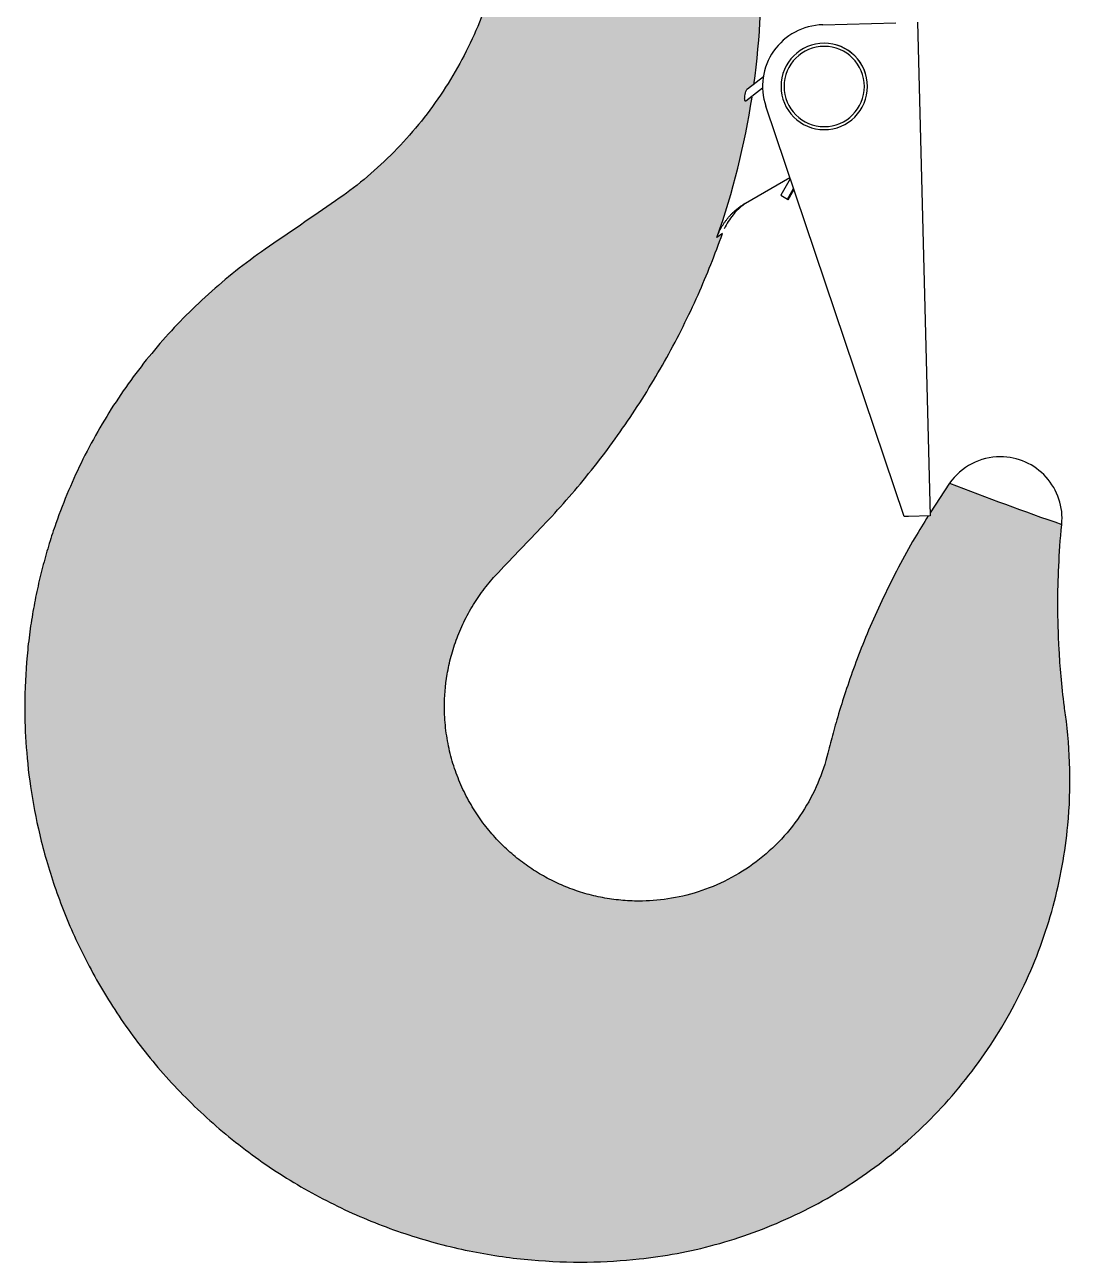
# Model space of a CAD drawing. Extents: x -1899985 to 1774885, y 556286 to 2175695.
# Drawn here: x -1659745.1 to -1659479.1, y 573306.6 to 573621.7 of the extents above; entities that cross this region are included whole.
import ezdxf

# ---------------------------------------------------------------- set-up
doc = ezdxf.new("R2010")
doc.units = 0
doc.header["$LTSCALE"] = 10
doc.header["$MEASUREMENT"] = 0
for name, color, linetype in [('20剖面图$0$A-LIN-V', 9, 'Continuous'), ('20剖面图$0$EWHS5T6M-2', 7, 'Continuous'), ('A-LIN-V', 9, 'Continuous')]:
    doc.layers.add(name, color=color, linetype=linetype)

# ---------------------------------------------------------------- blocks, each defined once
blk = doc.blocks.new('20剖面图$0$5555rrrrrrrrrrr')
h = blk.add_hatch(color=7)
h.dxf.hatch_style = 1
edge = h.paths.add_edge_path()
edge.add_ellipse((-1631184.13, 574422.26), major_axis=(-945.59, 0), ratio=1, start_angle=428.90986, end_angle=430.75307, ccw=False)
edge.add_line((-1631524.39, 573540.01), (-1631529.35, 573532.52))
edge.add_line((-1631529.35, 573532.52), (-1631529.89, 573531.69))
edge.add_line((-1631529.89, 573531.69), (-1631529.87, 573531.69))
edge.add_spline(control_points=[(-1631529.87, 573531.69), (-1631531.01, 573529.85), (-1631532.15, 573527.98), (-1631536.1, 573521.17), (-1631538.78, 573516.08), (-1631543.6, 573505.98), (-1631545.73, 573500.96), (-1631548.46, 573493.86), (-1631549.29, 573491.56), (-1631550.8, 573487.17), (-1631551.48, 573485.08), (-1631552.19, 573482.79), (-1631552.29, 573482.46), (-1631553.07, 573479.92), (-1631553.58, 573478.1), (-1631554.51, 573474.69), (-1631554.92, 573473.1), (-1631555.99, 573468.75), (-1631556.85, 573466.16), (-1631559.03, 573461.08), (-1631560.35, 573458.58), (-1631563.45, 573453.8), (-1631565.22, 573451.52), (-1631569.15, 573447.3), (-1631571.31, 573445.36), (-1631575.89, 573441.9), (-1631578.31, 573440.38), (-1631583.29, 573437.82), (-1631585.85, 573436.77), (-1631590.98, 573435.14), (-1631593.55, 573434.55), (-1631598.59, 573433.8), (-1631601.06, 573433.62), (-1631604.99, 573433.62), (-1631606.55, 573433.7), (-1631609.64, 573433.99), (-1631611.18, 573434.21), (-1631614.21, 573434.79), (-1631615.71, 573435.15), (-1631618.66, 573436), (-1631620.11, 573436.49), (-1631622.97, 573437.62), (-1631624.37, 573438.24), (-1631627.11, 573439.63), (-1631628.45, 573440.38), (-1631631.06, 573442.02), (-1631632.33, 573442.91), (-1631634.8, 573444.8), (-1631636, 573445.81), (-1631638.3, 573447.95), (-1631639.41, 573449.09), (-1631641.53, 573451.48), (-1631642.54, 573452.73), (-1631644.45, 573455.36), (-1631645.35, 573456.74), (-1631647.02, 573459.6), (-1631647.79, 573461.09), (-1631649.19, 573464.18), (-1631649.82, 573465.77), (-1631650.92, 573469.05), (-1631651.39, 573470.74), (-1631652.15, 573474.18), (-1631652.44, 573475.94), (-1631652.83, 573479.5), (-1631652.93, 573481.31), (-1631652.93, 573485.59), (-1631652.74, 573488.39), (-1631651.99, 573492.86), (-1631651.66, 573494.39), (-1631650.83, 573497.49), (-1631650.33, 573499.06), (-1631649.15, 573502.17), (-1631648.48, 573503.72), (-1631646.97, 573506.75), (-1631646.13, 573508.22), (-1631644.33, 573511.06), (-1631643.37, 573512.42), (-1631641.35, 573514.99), (-1631640.3, 573516.2), (-1631635.49, 573521.23), (-1631631.62, 573525.28), (-1631623.84, 573533.42), (-1631619.95, 573537.85), (-1631612.54, 573547.06), (-1631609.02, 573551.84), (-1631602.39, 573561.7), (-1631599.28, 573566.79), (-1631593.5, 573577.22), (-1631590.84, 573582.57), (-1631586.13, 573593.12), (-1631584.07, 573598.31), (-1631582.21, 573603.57)], knot_values=[0, 0, 0, 0, 0.012094, 0.012094, 0.043169, 0.043169, 0.074245, 0.074245, 0.089782, 0.089782, 0.10532, 0.10532, 0.108005, 0.108005, 0.126597, 0.126597, 0.14519, 0.14519, 0.171955, 0.171955, 0.198721, 0.198721, 0.225486, 0.225486, 0.252251, 0.252251, 0.279017, 0.279017, 0.305782, 0.305782, 0.332547, 0.332547, 0.359313, 0.359313, 0.3769, 0.3769, 0.394487, 0.394487, 0.412074, 0.412074, 0.429662, 0.429662, 0.447249, 0.447249, 0.464836, 0.464836, 0.482423, 0.482423, 0.500011, 0.500011, 0.517598, 0.517598, 0.535185, 0.535185, 0.552772, 0.552772, 0.570359, 0.570359, 0.587947, 0.587947, 0.605534, 0.605534, 0.623121, 0.623121, 0.640708, 0.640708, 0.664579, 0.664579, 0.676514, 0.676514, 0.688449, 0.688449, 0.700384, 0.700384, 0.712319, 0.712319, 0.724254, 0.724254, 0.736189, 0.736189, 0.777684, 0.777684, 0.822741, 0.822741, 0.867798, 0.867798, 0.912855, 0.912855, 0.957912, 0.957912, 1, 1, 1, 1], degree=3, periodic=0)
edge.add_line((-1631582.21, 573603.57), (-1631583.61, 573602.58))
edge.add_ellipse((-1631772.66, 573668.86), major_axis=(200.34, 0), ratio=1, start_angle=340.6813, end_angle=351.3249)
edge.add_line((-1631574.62, 573638.64), (-1631576.28, 573637.35))
edge.add_spline(control_points=[(-1631576.28, 573637.35), (-1631576.31, 573637.33), (-1631576.34, 573637.32), (-1631576.37, 573637.32), (-1631576.4, 573637.32), (-1631576.43, 573637.34), (-1631576.45, 573637.38), (-1631576.47, 573637.41), (-1631576.49, 573637.46), (-1631576.51, 573637.51), (-1631576.52, 573637.57), (-1631576.53, 573637.63), (-1631576.54, 573637.71), (-1631576.55, 573637.82), (-1631576.55, 573637.94), (-1631576.54, 573638.07), (-1631576.54, 573638.26), (-1631576.52, 573638.45), (-1631576.49, 573638.64), (-1631576.45, 573638.91), (-1631576.39, 573639.17), (-1631576.33, 573639.42), (-1631576.26, 573639.66), (-1631576.18, 573639.9), (-1631576.1, 573640.09), (-1631576.04, 573640.2), (-1631575.99, 573640.3), (-1631575.93, 573640.38), (-1631575.91, 573640.42), (-1631575.88, 573640.45), (-1631575.85, 573640.47)], knot_values=[0, 0, 0, 0, 0.06223, 0.06223, 0.06223, 0.125059, 0.125059, 0.125059, 0.182556, 0.182556, 0.182556, 0.239933, 0.239933, 0.239933, 0.329747, 0.329747, 0.329747, 0.462371, 0.462371, 0.462371, 0.647003, 0.647003, 0.647003, 0.834607, 0.834607, 0.834607, 0.943556, 0.943556, 0.943556, 1, 1, 1, 1], degree=3, periodic=0)
edge.add_line((-1631575.85, 573640.47), (-1631574.17, 573641.78))
edge.add_ellipse((-1631772.66, 573668.86), major_axis=(200.34, 0), ratio=1, start_angle=352.2315, end_angle=362.5739)
edge.add_ellipse((-1631485.62, 573803.85), major_axis=(153.06, 0), ratio=1, start_angle=235.4035, end_angle=236.3361)
edge.add_ellipse((-1631485.62, 573803.85), major_axis=(153.06, 0), ratio=1, start_angle=236.3361, end_angle=236.3512)
edge.add_line((-1631570.43, 573676.44), (-1631570.43, 573677.57))
edge.add_line((-1631570.43, 573677.57), (-1631570.43, 573686.67))
edge.add_spline(control_points=[(-1631570.43, 573686.67), (-1631570.45, 573686.67), (-1631570.48, 573686.68), (-1631570.74, 573686.68), (-1631571.18, 573686.7), (-1631571.84, 573686.71), (-1631572.63, 573686.73), (-1631573.61, 573686.76), (-1631575.04, 573686.8), (-1631577.03, 573686.84), (-1631579.95, 573686.88), (-1631584.2, 573686.83), (-1631589.47, 573686.75), (-1631596.19, 573686.66), (-1631604.65, 573686.61), (-1631616.07, 573686.59), (-1631625.14, 573686.68), (-1631630.31, 573686.8), (-1631632.61, 573686.88), (-1631633.75, 573686.92), (-1631634.68, 573686.95), (-1631636.32, 573686.96), (-1631636.62, 573686.95), (-1631636.84, 573686.95)], knot_values=[0, 0, 0, 0, 0.023008, 0.046985, 0.071916, 0.097784, 0.124572, 0.144341, 0.171112, 0.217444, 0.250912, 0.29895, 0.377038, 0.419517, 0.501427, 0.62005, 0.748963, 0.803749, 0.842652, 0.866405, 0.874501, 0.907064, 1, 1, 1, 1], degree=3, periodic=0)
edge.add_spline(control_points=[(-1631636.84, 573686.95), (-1631636.93, 573685.96), (-1631637.03, 573684.96), (-1631637.64, 573679.88), (-1631638.38, 573675.74), (-1631640.85, 573665.74), (-1631642.85, 573659.89), (-1631647.94, 573648.54), (-1631651.04, 573643.05), (-1631658.17, 573632.74), (-1631662.21, 573627.93), (-1631670.99, 573619.22), (-1631675.71, 573615.32), (-1631686.49, 573607.9), (-1631692.69, 573603.63), (-1631703.78, 573595.99), (-1631708.58, 573592.17), (-1631717.45, 573584.17), (-1631721.54, 573579.98), (-1631729.13, 573571.19), (-1631732.65, 573566.59), (-1631739.18, 573556.81), (-1631742.19, 573551.65), (-1631747.49, 573541), (-1631749.8, 573535.58), (-1631752.42, 573528.1), (-1631752.98, 573526.4), (-1631754.05, 573522.92), (-1631754.55, 573521.15), (-1631755.51, 573517.55), (-1631755.96, 573515.71), (-1631756.79, 573511.96), (-1631757.18, 573510.05), (-1631757.87, 573506.17), (-1631758.19, 573504.19), (-1631758.73, 573500.16), (-1631758.97, 573498.11), (-1631759.54, 573491.86), (-1631759.75, 573487.55), (-1631759.75, 573479.86), (-1631759.64, 573476.4), (-1631759.1, 573469.1), (-1631758.68, 573465.27), (-1631757.43, 573457.28), (-1631756.6, 573453.13), (-1631754.47, 573444.58), (-1631753.15, 573440.18), (-1631749.97, 573431.23), (-1631748.1, 573426.69), (-1631743.75, 573417.58), (-1631741.26, 573413.01), (-1631735.67, 573404.01), (-1631732.56, 573399.56), (-1631725.73, 573390.95), (-1631722.01, 573386.78), (-1631714.03, 573378.85), (-1631709.77, 573375.09), (-1631700.82, 573368.11), (-1631696.13, 573364.89), (-1631686.45, 573359.06), (-1631681.46, 573356.45), (-1631671.34, 573351.89), (-1631666.2, 573349.94), (-1631655.94, 573346.68), (-1631650.8, 573345.38), (-1631640.68, 573343.38), (-1631635.69, 573342.68), (-1631625.95, 573341.82), (-1631621.21, 573341.65), (-1631612.06, 573341.76), (-1631607.65, 573342.04), (-1631597.01, 573343.16), (-1631590.51, 573344.36), (-1631577.58, 573347.9), (-1631571.14, 573350.23), (-1631558.59, 573356.04), (-1631552.47, 573359.51), (-1631540.83, 573367.56), (-1631535.31, 573372.12), (-1631525.1, 573382.2), (-1631520.42, 573387.72), (-1631512.1, 573399.49), (-1631508.46, 573405.74), (-1631502.35, 573418.73), (-1631499.89, 573425.46), (-1631496.19, 573439.11), (-1631494.95, 573446.04), (-1631493.85, 573457.7), (-1631493.69, 573462.46), (-1631493.9, 573471.86), (-1631494.28, 573476.5), (-1631494.99, 573481.7), (-1631495.12, 573482.64), (-1631495.53, 573485.9), (-1631495.8, 573488.47), (-1631496.23, 573493.27), (-1631496.38, 573495.5), (-1631496.74, 573501.79), (-1631496.82, 573505.46), (-1631496.84, 573512.35), (-1631496.76, 573515.58), (-1631496.45, 573522.24), (-1631496.22, 573525.67), (-1631495.84, 573529.52)], knot_values=[0, 0, 0, 0, 0.005894, 0.005894, 0.030053, 0.030053, 0.064391, 0.064391, 0.098729, 0.098729, 0.133067, 0.133067, 0.167406, 0.167406, 0.20826, 0.20826, 0.244777, 0.244777, 0.281295, 0.281295, 0.317812, 0.317812, 0.354329, 0.354329, 0.387959, 0.387959, 0.397632, 0.397632, 0.407305, 0.407305, 0.416978, 0.416978, 0.426651, 0.426651, 0.436324, 0.436324, 0.445997, 0.445997, 0.465343, 0.465343, 0.479597, 0.479597, 0.493851, 0.493851, 0.508105, 0.508105, 0.522359, 0.522359, 0.536613, 0.536613, 0.550867, 0.550867, 0.565121, 0.565121, 0.579374, 0.579374, 0.593628, 0.593628, 0.607882, 0.607882, 0.622136, 0.622136, 0.63639, 0.63639, 0.650644, 0.650644, 0.664898, 0.664898, 0.679151, 0.679151, 0.693405, 0.693405, 0.715098, 0.715098, 0.73679, 0.73679, 0.758483, 0.758483, 0.780175, 0.780175, 0.801868, 0.801868, 0.82356, 0.82356, 0.845252, 0.845252, 0.866945, 0.866945, 0.882014, 0.882014, 0.897082, 0.897082, 0.899258, 0.899258, 0.911851, 0.911851, 0.924444, 0.924444, 0.949629, 0.949629, 0.974815, 0.974815, 1, 1, 1, 1], degree=3, periodic=0)
h.paths.add_polyline_path([(-1631529.89, 573531.69), (-1631529.35, 573532.52), (-1631529.33, 573531.7), (-1631529.87, 573531.69)], flags=16)
at = {"layer": '20剖面图$0$EWHS5T6M-2', "color": 7, "linetype": 'Continuous'}
for p, q in [((-1631556.69, 573656.76), (-1631538.03, 573657.24)), ((-1631556.69, 573656.76), (-1631538.03, 573657.24)), ((-1631532.53, 573657.38), (-1631529.33, 573531.7)), ((-1631532.53, 573657.38), (-1631529.33, 573531.7)), ((-1631575.85, 573640.47), (-1631571.79, 573643.62)), ((-1631575.85, 573640.47), (-1631571.79, 573643.62)), ((-1631576.28, 573637.35), (-1631572, 573640.68)), ((-1631576.28, 573637.35), (-1631572, 573640.68)), ((-1631535.97, 573531.54), (-1631571.18, 573636.04)), ((-1631535.97, 573531.54), (-1631571.18, 573636.04)), ((-1631576.34, 573611.33), (-1631565.05, 573617.85)), ((-1631576.34, 573611.33), (-1631565.05, 573617.85)), ((-1631564.95, 573617.53), (-1631567.37, 573613.33)), ((-1631564.95, 573617.53), (-1631567.37, 573613.33)), ((-1631567.37, 573613.33), (-1631565.66, 573612.34)), ((-1631567.37, 573613.33), (-1631565.66, 573612.34)), ((-1631565.66, 573612.34), (-1631564.11, 573615.03)), ((-1631565.66, 573612.34), (-1631564.11, 573615.03)), ((-1631565.44, 573612.22), (-1631565.66, 573612.34)), ((-1631565.44, 573612.22), (-1631565.66, 573612.34)), ((-1631565.44, 573612.22), (-1631564, 573614.72)), ((-1631565.44, 573612.22), (-1631564, 573614.72)), ((-1631582.21, 573603.57), (-1631583.61, 573602.58)), ((-1631582.21, 573603.57), (-1631583.61, 573602.58)), ((-1631524.39, 573540.01), (-1631529.35, 573532.52)), ((-1631524.39, 573540.01), (-1631529.35, 573532.52)), ((-1631534.82, 573531.56), (-1631535.97, 573531.54)), ((-1631534.82, 573531.56), (-1631535.97, 573531.54)), ((-1631529.33, 573531.7), (-1631534.82, 573531.56)), ((-1631529.33, 573531.7), (-1631534.82, 573531.56))]:
    blk.add_line(p, q, dxfattribs=at)
for centre, radius, start, end in [((-1631772.66, 573668.86), 200.34, 352.1432, 2.5739), ((-1631772.66, 573668.86), 200.34, 352.1432, 2.5739), ((-1631556.29, 573641.05), 15.71, 91.46, 198.6207), ((-1631556.29, 573641.05), 15.71, 91.46, 198.6207), ((-1631556.29, 573641.05), 11, 0, 180), ((-1631556.29, 573641.05), 11, 0, 180), ((-1631556.29, 573641.05), 10.21, 0, 180), ((-1631556.29, 573641.05), 10.21, 0, 180), ((-1631556.29, 573641.05), 11, 0, 90.0009), ((-1631556.29, 573641.05), 11, 0, 90.0009), ((-1631556.29, 573641.05), 11, 180, 0), ((-1631556.29, 573641.05), 11, 180, 0), ((-1631556.29, 573641.05), 10.21, 180, 0), ((-1631556.29, 573641.05), 10.21, 180, 0), ((-1631556.29, 573641.05), 11, 270.0009, 0), ((-1631556.29, 573641.05), 11, 270.0009, 0), ((-1631772.66, 573668.86), 200.34, 340.6813, 351.2335), ((-1631772.66, 573668.86), 200.34, 340.6813, 351.2335), ((-1631511.48, 573531.05), 15.71, 90, 145.2673), ((-1631511.48, 573531.05), 15.71, 90, 145.2673), ((-1631511.48, 573531.05), 15.71, 354.3957, 90), ((-1631511.48, 573531.05), 15.71, 354.3957, 90), ((-1631184.13, 574422.26), 945.59, 248.90986, 250.75307), ((-1631184.13, 574422.26), 945.59, 248.90986, 250.75307)]:
    blk.add_arc(centre, radius, start, end, dxfattribs=at)
for points, degree, knots in [([(-1631636.84, 573686.95), (-1631636.93, 573685.96), (-1631637.03, 573684.96), (-1631637.64, 573679.88), (-1631638.38, 573675.74), (-1631640.85, 573665.74), (-1631642.85, 573659.89), (-1631647.94, 573648.54), (-1631651.04, 573643.05), (-1631658.17, 573632.74), (-1631662.21, 573627.93), (-1631670.99, 573619.22), (-1631675.71, 573615.32), (-1631686.49, 573607.9), (-1631692.69, 573603.63), (-1631703.78, 573595.99), (-1631708.58, 573592.17), (-1631717.45, 573584.17), (-1631721.54, 573579.98), (-1631729.13, 573571.19), (-1631732.65, 573566.59), (-1631739.18, 573556.81), (-1631742.19, 573551.65), (-1631747.49, 573541), (-1631749.8, 573535.58), (-1631752.42, 573528.1), (-1631752.98, 573526.4), (-1631754.05, 573522.92), (-1631754.55, 573521.15), (-1631755.51, 573517.55), (-1631755.96, 573515.71), (-1631756.79, 573511.96), (-1631757.18, 573510.05), (-1631757.87, 573506.17), (-1631758.19, 573504.19), (-1631758.73, 573500.16), (-1631758.97, 573498.11), (-1631759.54, 573491.86), (-1631759.75, 573487.55), (-1631759.75, 573479.86), (-1631759.64, 573476.4), (-1631759.1, 573469.1), (-1631758.68, 573465.27), (-1631757.43, 573457.28), (-1631756.6, 573453.13), (-1631754.47, 573444.58), (-1631753.15, 573440.18), (-1631749.97, 573431.23), (-1631748.1, 573426.69), (-1631743.75, 573417.58), (-1631741.26, 573413.01), (-1631735.67, 573404.01), (-1631732.56, 573399.56), (-1631725.73, 573390.95), (-1631722.01, 573386.78), (-1631714.03, 573378.85), (-1631709.77, 573375.09), (-1631700.82, 573368.11), (-1631696.13, 573364.89), (-1631686.45, 573359.06), (-1631681.46, 573356.45), (-1631671.34, 573351.89), (-1631666.2, 573349.94), (-1631655.94, 573346.68), (-1631650.8, 573345.38), (-1631640.68, 573343.38), (-1631635.69, 573342.68), (-1631625.95, 573341.82), (-1631621.21, 573341.65), (-1631612.06, 573341.76), (-1631607.65, 573342.04), (-1631597.01, 573343.16), (-1631590.51, 573344.36), (-1631577.58, 573347.9), (-1631571.14, 573350.23), (-1631558.59, 573356.04), (-1631552.47, 573359.51), (-1631540.83, 573367.56), (-1631535.31, 573372.12), (-1631525.1, 573382.2), (-1631520.42, 573387.72), (-1631512.1, 573399.49), (-1631508.46, 573405.74), (-1631502.35, 573418.73), (-1631499.89, 573425.46), (-1631496.19, 573439.11), (-1631494.95, 573446.04), (-1631493.85, 573457.7), (-1631493.69, 573462.46), (-1631493.9, 573471.86), (-1631494.28, 573476.5), (-1631494.99, 573481.7), (-1631495.12, 573482.64), (-1631495.53, 573485.9), (-1631495.8, 573488.47), (-1631496.23, 573493.27), (-1631496.38, 573495.5), (-1631496.74, 573501.79), (-1631496.82, 573505.46), (-1631496.84, 573512.35), (-1631496.76, 573515.58), (-1631496.45, 573522.24), (-1631496.22, 573525.67), (-1631495.84, 573529.52)], 3, [0, 0, 0, 0, 0.005894, 0.005894, 0.030053, 0.030053, 0.064391, 0.064391, 0.098729, 0.098729, 0.133067, 0.133067, 0.167406, 0.167406, 0.20826, 0.20826, 0.244777, 0.244777, 0.281295, 0.281295, 0.317812, 0.317812, 0.354329, 0.354329, 0.387959, 0.387959, 0.397632, 0.397632, 0.407305, 0.407305, 0.416978, 0.416978, 0.426651, 0.426651, 0.436324, 0.436324, 0.445997, 0.445997, 0.465343, 0.465343, 0.479597, 0.479597, 0.493851, 0.493851, 0.508105, 0.508105, 0.522359, 0.522359, 0.536613, 0.536613, 0.550867, 0.550867, 0.565121, 0.565121, 0.579374, 0.579374, 0.593628, 0.593628, 0.607882, 0.607882, 0.622136, 0.622136, 0.63639, 0.63639, 0.650644, 0.650644, 0.664898, 0.664898, 0.679151, 0.679151, 0.693405, 0.693405, 0.715098, 0.715098, 0.73679, 0.73679, 0.758483, 0.758483, 0.780175, 0.780175, 0.801868, 0.801868, 0.82356, 0.82356, 0.845252, 0.845252, 0.866945, 0.866945, 0.882014, 0.882014, 0.897082, 0.897082, 0.899258, 0.899258, 0.911851, 0.911851, 0.924444, 0.924444, 0.949629, 0.949629, 0.974815, 0.974815, 1, 1, 1, 1]), ([(-1631636.84, 573686.95), (-1631636.93, 573685.96), (-1631637.03, 573684.96), (-1631637.64, 573679.88), (-1631638.38, 573675.74), (-1631640.85, 573665.74), (-1631642.85, 573659.89), (-1631647.94, 573648.54), (-1631651.04, 573643.05), (-1631658.17, 573632.74), (-1631662.21, 573627.93), (-1631670.99, 573619.22), (-1631675.71, 573615.32), (-1631686.49, 573607.9), (-1631692.69, 573603.63), (-1631703.78, 573595.99), (-1631708.58, 573592.17), (-1631717.45, 573584.17), (-1631721.54, 573579.98), (-1631729.13, 573571.19), (-1631732.65, 573566.59), (-1631739.18, 573556.81), (-1631742.19, 573551.65), (-1631747.49, 573541), (-1631749.8, 573535.58), (-1631752.42, 573528.1), (-1631752.98, 573526.4), (-1631754.05, 573522.92), (-1631754.55, 573521.15), (-1631755.51, 573517.55), (-1631755.96, 573515.71), (-1631756.79, 573511.96), (-1631757.18, 573510.05), (-1631757.87, 573506.17), (-1631758.19, 573504.19), (-1631758.73, 573500.16), (-1631758.97, 573498.11), (-1631759.54, 573491.86), (-1631759.75, 573487.55), (-1631759.75, 573479.86), (-1631759.64, 573476.4), (-1631759.1, 573469.1), (-1631758.68, 573465.27), (-1631757.43, 573457.28), (-1631756.6, 573453.13), (-1631754.47, 573444.58), (-1631753.15, 573440.18), (-1631749.97, 573431.23), (-1631748.1, 573426.69), (-1631743.75, 573417.58), (-1631741.26, 573413.01), (-1631735.67, 573404.01), (-1631732.56, 573399.56), (-1631725.73, 573390.95), (-1631722.01, 573386.78), (-1631714.03, 573378.85), (-1631709.77, 573375.09), (-1631700.82, 573368.11), (-1631696.13, 573364.89), (-1631686.45, 573359.06), (-1631681.46, 573356.45), (-1631671.34, 573351.89), (-1631666.2, 573349.94), (-1631655.94, 573346.68), (-1631650.8, 573345.38), (-1631640.68, 573343.38), (-1631635.69, 573342.68), (-1631625.95, 573341.82), (-1631621.21, 573341.65), (-1631612.06, 573341.76), (-1631607.65, 573342.04), (-1631597.01, 573343.16), (-1631590.51, 573344.36), (-1631577.58, 573347.9), (-1631571.14, 573350.23), (-1631558.59, 573356.04), (-1631552.47, 573359.51), (-1631540.83, 573367.56), (-1631535.31, 573372.12), (-1631525.1, 573382.2), (-1631520.42, 573387.72), (-1631512.1, 573399.49), (-1631508.46, 573405.74), (-1631502.35, 573418.73), (-1631499.89, 573425.46), (-1631496.19, 573439.11), (-1631494.95, 573446.04), (-1631493.85, 573457.7), (-1631493.69, 573462.46), (-1631493.9, 573471.86), (-1631494.28, 573476.5), (-1631494.99, 573481.7), (-1631495.12, 573482.64), (-1631495.53, 573485.9), (-1631495.8, 573488.47), (-1631496.23, 573493.27), (-1631496.38, 573495.5), (-1631496.74, 573501.79), (-1631496.82, 573505.46), (-1631496.84, 573512.35), (-1631496.76, 573515.58), (-1631496.45, 573522.24), (-1631496.22, 573525.67), (-1631495.84, 573529.52)], 3, [0, 0, 0, 0, 0.005894, 0.005894, 0.030053, 0.030053, 0.064391, 0.064391, 0.098729, 0.098729, 0.133067, 0.133067, 0.167406, 0.167406, 0.20826, 0.20826, 0.244777, 0.244777, 0.281295, 0.281295, 0.317812, 0.317812, 0.354329, 0.354329, 0.387959, 0.387959, 0.397632, 0.397632, 0.407305, 0.407305, 0.416978, 0.416978, 0.426651, 0.426651, 0.436324, 0.436324, 0.445997, 0.445997, 0.465343, 0.465343, 0.479597, 0.479597, 0.493851, 0.493851, 0.508105, 0.508105, 0.522359, 0.522359, 0.536613, 0.536613, 0.550867, 0.550867, 0.565121, 0.565121, 0.579374, 0.579374, 0.593628, 0.593628, 0.607882, 0.607882, 0.622136, 0.622136, 0.63639, 0.63639, 0.650644, 0.650644, 0.664898, 0.664898, 0.679151, 0.679151, 0.693405, 0.693405, 0.715098, 0.715098, 0.73679, 0.73679, 0.758483, 0.758483, 0.780175, 0.780175, 0.801868, 0.801868, 0.82356, 0.82356, 0.845252, 0.845252, 0.866945, 0.866945, 0.882014, 0.882014, 0.897082, 0.897082, 0.899258, 0.899258, 0.911851, 0.911851, 0.924444, 0.924444, 0.949629, 0.949629, 0.974815, 0.974815, 1, 1, 1, 1]), ([(-1631576.28, 573637.35), (-1631576.31, 573637.33), (-1631576.34, 573637.32), (-1631576.37, 573637.32), (-1631576.4, 573637.32), (-1631576.43, 573637.34), (-1631576.45, 573637.38), (-1631576.47, 573637.41), (-1631576.49, 573637.46), (-1631576.51, 573637.51), (-1631576.52, 573637.57), (-1631576.53, 573637.63), (-1631576.54, 573637.71), (-1631576.55, 573637.82), (-1631576.55, 573637.94), (-1631576.54, 573638.07), (-1631576.54, 573638.26), (-1631576.52, 573638.45), (-1631576.49, 573638.64), (-1631576.45, 573638.91), (-1631576.39, 573639.17), (-1631576.33, 573639.42), (-1631576.26, 573639.66), (-1631576.18, 573639.9), (-1631576.1, 573640.09), (-1631576.04, 573640.2), (-1631575.99, 573640.3), (-1631575.93, 573640.38), (-1631575.91, 573640.42), (-1631575.88, 573640.45), (-1631575.85, 573640.47)], 3, [0, 0, 0, 0, 0.06223, 0.06223, 0.06223, 0.125059, 0.125059, 0.125059, 0.182556, 0.182556, 0.182556, 0.239933, 0.239933, 0.239933, 0.329747, 0.329747, 0.329747, 0.462371, 0.462371, 0.462371, 0.647003, 0.647003, 0.647003, 0.834607, 0.834607, 0.834607, 0.943556, 0.943556, 0.943556, 1, 1, 1, 1]), ([(-1631576.28, 573637.35), (-1631576.31, 573637.33), (-1631576.34, 573637.32), (-1631576.37, 573637.32), (-1631576.4, 573637.32), (-1631576.43, 573637.34), (-1631576.45, 573637.38), (-1631576.47, 573637.41), (-1631576.49, 573637.46), (-1631576.51, 573637.51), (-1631576.52, 573637.57), (-1631576.53, 573637.63), (-1631576.54, 573637.71), (-1631576.55, 573637.82), (-1631576.55, 573637.94), (-1631576.54, 573638.07), (-1631576.54, 573638.26), (-1631576.52, 573638.45), (-1631576.49, 573638.64), (-1631576.45, 573638.91), (-1631576.39, 573639.17), (-1631576.33, 573639.42), (-1631576.26, 573639.66), (-1631576.18, 573639.9), (-1631576.1, 573640.09), (-1631576.04, 573640.2), (-1631575.99, 573640.3), (-1631575.93, 573640.38), (-1631575.91, 573640.42), (-1631575.88, 573640.45), (-1631575.85, 573640.47)], 3, [0, 0, 0, 0, 0.06223, 0.06223, 0.06223, 0.125059, 0.125059, 0.125059, 0.182556, 0.182556, 0.182556, 0.239933, 0.239933, 0.239933, 0.329747, 0.329747, 0.329747, 0.462371, 0.462371, 0.462371, 0.647003, 0.647003, 0.647003, 0.834607, 0.834607, 0.834607, 0.943556, 0.943556, 0.943556, 1, 1, 1, 1]), ([(-1631575.25, 573611.96), (-1631576.82, 573611.05), (-1631578.28, 573609.83), (-1631580.39, 573607.3), (-1631581.14, 573606.07), (-1631581.72, 573604.8)], 3, [0, 0, 0, 0, 0.5000003, 0.5000003, 0.8795817, 0.8795817, 0.8795817, 0.8795817]), ([(-1631575.25, 573611.96), (-1631576.82, 573611.05), (-1631578.28, 573609.83), (-1631580.39, 573607.3), (-1631581.14, 573606.07), (-1631581.72, 573604.8)], 3, [0, 0, 0, 0, 0.5000003, 0.5000003, 0.8795817, 0.8795817, 0.8795817, 0.8795817]), ([(-1631583.61, 573602.58), (-1631582.64, 573605.35), (-1631580.75, 573607.61), (-1631578.88, 573609.87), (-1631576.34, 573611.33)], 2, [0, 0, 0, 0.5, 0.5, 1, 1, 1]), ([(-1631583.61, 573602.58), (-1631582.64, 573605.35), (-1631580.75, 573607.61), (-1631578.88, 573609.87), (-1631576.34, 573611.33)], 2, [0, 0, 0, 0.5, 0.5, 1, 1, 1]), ([(-1631529.87, 573531.69), (-1631531.01, 573529.85), (-1631532.15, 573527.98), (-1631536.1, 573521.17), (-1631538.78, 573516.08), (-1631543.6, 573505.98), (-1631545.73, 573500.96), (-1631548.46, 573493.86), (-1631549.29, 573491.56), (-1631550.8, 573487.17), (-1631551.48, 573485.08), (-1631552.19, 573482.79), (-1631552.29, 573482.46), (-1631553.07, 573479.92), (-1631553.58, 573478.1), (-1631554.51, 573474.69), (-1631554.92, 573473.1), (-1631555.99, 573468.75), (-1631556.85, 573466.16), (-1631559.03, 573461.08), (-1631560.35, 573458.58), (-1631563.45, 573453.8), (-1631565.22, 573451.52), (-1631569.15, 573447.3), (-1631571.31, 573445.36), (-1631575.89, 573441.9), (-1631578.31, 573440.38), (-1631583.29, 573437.82), (-1631585.85, 573436.77), (-1631590.98, 573435.14), (-1631593.55, 573434.55), (-1631598.59, 573433.8), (-1631601.06, 573433.62), (-1631604.99, 573433.62), (-1631606.55, 573433.7), (-1631609.64, 573433.99), (-1631611.18, 573434.21), (-1631614.21, 573434.79), (-1631615.71, 573435.15), (-1631618.66, 573436), (-1631620.11, 573436.49), (-1631622.97, 573437.62), (-1631624.37, 573438.24), (-1631627.11, 573439.63), (-1631628.45, 573440.38), (-1631631.06, 573442.02), (-1631632.33, 573442.91), (-1631634.8, 573444.8), (-1631636, 573445.81), (-1631638.3, 573447.95), (-1631639.41, 573449.09), (-1631641.53, 573451.48), (-1631642.54, 573452.73), (-1631644.45, 573455.36), (-1631645.35, 573456.74), (-1631647.02, 573459.6), (-1631647.79, 573461.09), (-1631649.19, 573464.18), (-1631649.82, 573465.77), (-1631650.92, 573469.05), (-1631651.39, 573470.74), (-1631652.15, 573474.18), (-1631652.44, 573475.94), (-1631652.83, 573479.5), (-1631652.93, 573481.31), (-1631652.93, 573485.59), (-1631652.74, 573488.39), (-1631651.99, 573492.86), (-1631651.66, 573494.39), (-1631650.83, 573497.49), (-1631650.33, 573499.06), (-1631649.15, 573502.17), (-1631648.48, 573503.72), (-1631646.97, 573506.75), (-1631646.13, 573508.22), (-1631644.33, 573511.06), (-1631643.37, 573512.42), (-1631641.35, 573514.99), (-1631640.3, 573516.2), (-1631635.49, 573521.23), (-1631631.62, 573525.28), (-1631623.84, 573533.42), (-1631619.95, 573537.85), (-1631612.54, 573547.06), (-1631609.02, 573551.84), (-1631602.39, 573561.7), (-1631599.28, 573566.79), (-1631593.5, 573577.22), (-1631590.84, 573582.57), (-1631586.13, 573593.12), (-1631584.07, 573598.31), (-1631582.21, 573603.57)], 3, [0, 0, 0, 0, 0.012094, 0.012094, 0.043169, 0.043169, 0.074245, 0.074245, 0.089782, 0.089782, 0.10532, 0.10532, 0.108005, 0.108005, 0.126597, 0.126597, 0.14519, 0.14519, 0.171955, 0.171955, 0.198721, 0.198721, 0.225486, 0.225486, 0.252251, 0.252251, 0.279017, 0.279017, 0.305782, 0.305782, 0.332547, 0.332547, 0.359313, 0.359313, 0.3769, 0.3769, 0.394487, 0.394487, 0.412074, 0.412074, 0.429662, 0.429662, 0.447249, 0.447249, 0.464836, 0.464836, 0.482423, 0.482423, 0.500011, 0.500011, 0.517598, 0.517598, 0.535185, 0.535185, 0.552772, 0.552772, 0.570359, 0.570359, 0.587947, 0.587947, 0.605534, 0.605534, 0.623121, 0.623121, 0.640708, 0.640708, 0.664579, 0.664579, 0.676514, 0.676514, 0.688449, 0.688449, 0.700384, 0.700384, 0.712319, 0.712319, 0.724254, 0.724254, 0.736189, 0.736189, 0.777684, 0.777684, 0.822741, 0.822741, 0.867798, 0.867798, 0.912855, 0.912855, 0.957912, 0.957912, 1, 1, 1, 1]), ([(-1631529.87, 573531.69), (-1631531.01, 573529.85), (-1631532.15, 573527.98), (-1631536.1, 573521.17), (-1631538.78, 573516.08), (-1631543.6, 573505.98), (-1631545.73, 573500.96), (-1631548.46, 573493.86), (-1631549.29, 573491.56), (-1631550.8, 573487.17), (-1631551.48, 573485.08), (-1631552.19, 573482.79), (-1631552.29, 573482.46), (-1631553.07, 573479.92), (-1631553.58, 573478.1), (-1631554.51, 573474.69), (-1631554.92, 573473.1), (-1631555.99, 573468.75), (-1631556.85, 573466.16), (-1631559.03, 573461.08), (-1631560.35, 573458.58), (-1631563.45, 573453.8), (-1631565.22, 573451.52), (-1631569.15, 573447.3), (-1631571.31, 573445.36), (-1631575.89, 573441.9), (-1631578.31, 573440.38), (-1631583.29, 573437.82), (-1631585.85, 573436.77), (-1631590.98, 573435.14), (-1631593.55, 573434.55), (-1631598.59, 573433.8), (-1631601.06, 573433.62), (-1631604.99, 573433.62), (-1631606.55, 573433.7), (-1631609.64, 573433.99), (-1631611.18, 573434.21), (-1631614.21, 573434.79), (-1631615.71, 573435.15), (-1631618.66, 573436), (-1631620.11, 573436.49), (-1631622.97, 573437.62), (-1631624.37, 573438.24), (-1631627.11, 573439.63), (-1631628.45, 573440.38), (-1631631.06, 573442.02), (-1631632.33, 573442.91), (-1631634.8, 573444.8), (-1631636, 573445.81), (-1631638.3, 573447.95), (-1631639.41, 573449.09), (-1631641.53, 573451.48), (-1631642.54, 573452.73), (-1631644.45, 573455.36), (-1631645.35, 573456.74), (-1631647.02, 573459.6), (-1631647.79, 573461.09), (-1631649.19, 573464.18), (-1631649.82, 573465.77), (-1631650.92, 573469.05), (-1631651.39, 573470.74), (-1631652.15, 573474.18), (-1631652.44, 573475.94), (-1631652.83, 573479.5), (-1631652.93, 573481.31), (-1631652.93, 573485.59), (-1631652.74, 573488.39), (-1631651.99, 573492.86), (-1631651.66, 573494.39), (-1631650.83, 573497.49), (-1631650.33, 573499.06), (-1631649.15, 573502.17), (-1631648.48, 573503.72), (-1631646.97, 573506.75), (-1631646.13, 573508.22), (-1631644.33, 573511.06), (-1631643.37, 573512.42), (-1631641.35, 573514.99), (-1631640.3, 573516.2), (-1631635.49, 573521.23), (-1631631.62, 573525.28), (-1631623.84, 573533.42), (-1631619.95, 573537.85), (-1631612.54, 573547.06), (-1631609.02, 573551.84), (-1631602.39, 573561.7), (-1631599.28, 573566.79), (-1631593.5, 573577.22), (-1631590.84, 573582.57), (-1631586.13, 573593.12), (-1631584.07, 573598.31), (-1631582.21, 573603.57)], 3, [0, 0, 0, 0, 0.012094, 0.012094, 0.043169, 0.043169, 0.074245, 0.074245, 0.089782, 0.089782, 0.10532, 0.10532, 0.108005, 0.108005, 0.126597, 0.126597, 0.14519, 0.14519, 0.171955, 0.171955, 0.198721, 0.198721, 0.225486, 0.225486, 0.252251, 0.252251, 0.279017, 0.279017, 0.305782, 0.305782, 0.332547, 0.332547, 0.359313, 0.359313, 0.3769, 0.3769, 0.394487, 0.394487, 0.412074, 0.412074, 0.429662, 0.429662, 0.447249, 0.447249, 0.464836, 0.464836, 0.482423, 0.482423, 0.500011, 0.500011, 0.517598, 0.517598, 0.535185, 0.535185, 0.552772, 0.552772, 0.570359, 0.570359, 0.587947, 0.587947, 0.605534, 0.605534, 0.623121, 0.623121, 0.640708, 0.640708, 0.664579, 0.664579, 0.676514, 0.676514, 0.688449, 0.688449, 0.700384, 0.700384, 0.712319, 0.712319, 0.724254, 0.724254, 0.736189, 0.736189, 0.777684, 0.777684, 0.822741, 0.822741, 0.867798, 0.867798, 0.912855, 0.912855, 0.957912, 0.957912, 1, 1, 1, 1])]:
    blk.add_open_spline(points, degree=degree, knots=knots, dxfattribs=at)
blk = doc.blocks.new('20剖面图')
at = {"layer": '20剖面图$0$A-LIN-V'}
blk.add_blockref('20剖面图$0$5555rrrrrrrrrrr', (-27985.4, -35.04), dxfattribs=at)

msp = doc.modelspace()

# ---------------------------------------------------------------- block references
at = {"layer": 'A-LIN-V'}
msp.add_blockref('20剖面图', (0, 0), dxfattribs=at)

doc.saveas('drawing.dxf')
